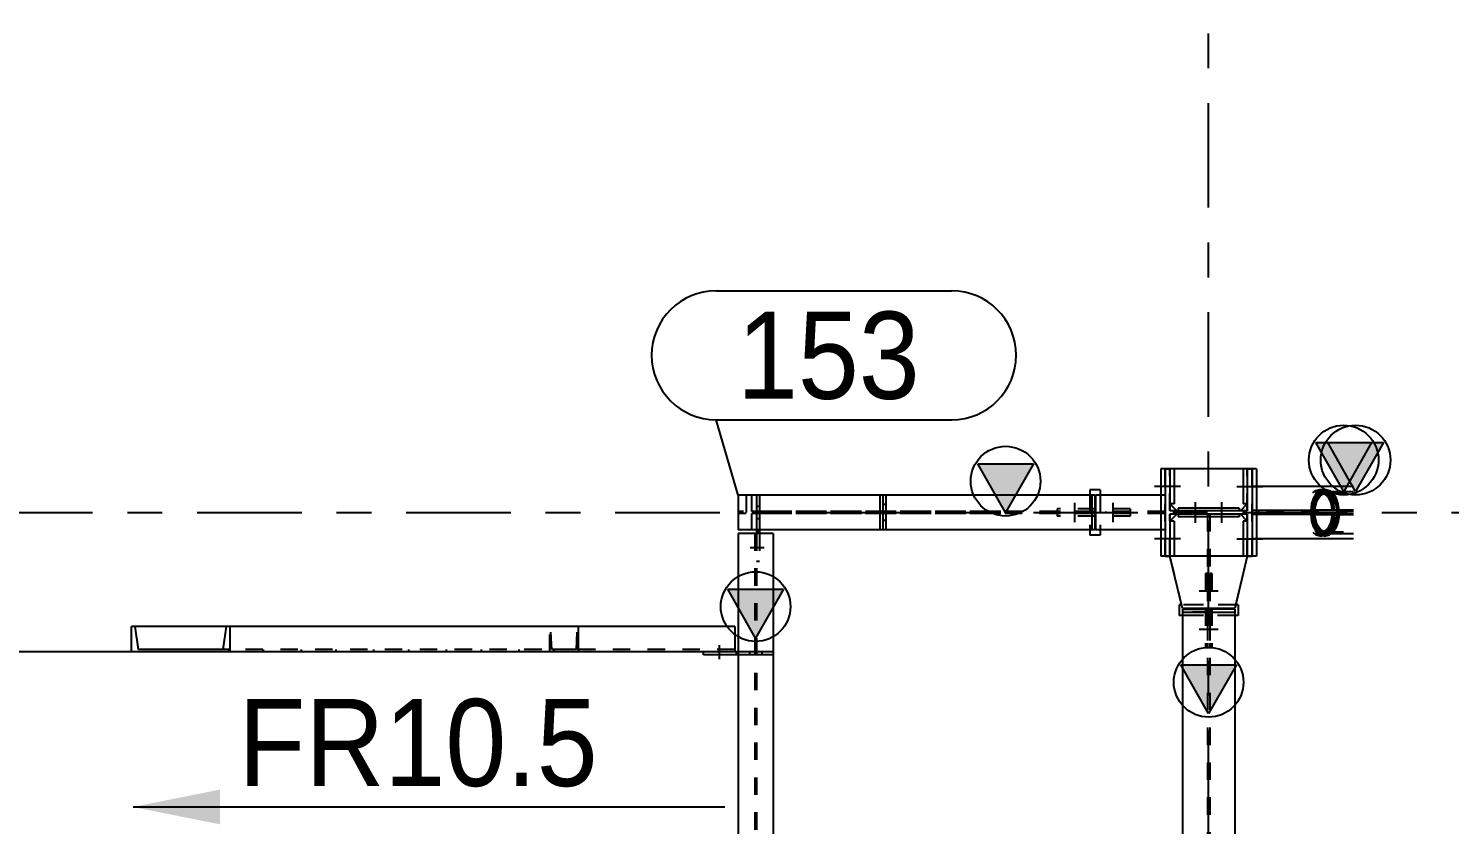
# Model space of a CAD drawing. Header units: millimetres. Extents: x 0 to 594, y 0 to 420.
# Drawn here: x 518.07 to 558.86, y 189.13 to 211.97 of the extents above; entities that cross this region are included whole.
import ezdxf

# ---------------------------------------------------------------- set-up
doc = ezdxf.new("R2010")
doc.units = ezdxf.units.MM
doc.header["$MEASUREMENT"] = 0
for name, pattern in [('XKITLINE00', [0]), ('XKITLINE02', [4, 2, -2]), ('XKITLINE03', [6, 3, -1, 1, -1]), ('XKITLINE04', [3, 0.5, -0.5, 0.5, -0.5, 0.5, -0.5])]:
    doc.linetypes.add(name, pattern=pattern)
for name, color, linetype in [('dimension', 7, 'Continuous'), ('grid', 7, 'Continuous'), ('mark', 7, 'Continuous'), ('part1', 7, 'Continuous'), ('text', 7, 'Continuous')]:
    doc.layers.add(name, color=color, linetype=linetype)
doc.styles.add('STYLE_1', font='arial.ttf', dxfattribs={"height": 0.2})

# ---------------------------------------------------------------- blocks, each defined once
blk = doc.blocks.new('*D3191')
at = {"layer": 'part1', "color": 2, "linetype": 'XKITLINE04'}
for p, q in [((1717.267, 1738.484), (1717.267, 1737.479)), ((1719.487, 1738.484), (1717.267, 1738.484)), ((1719.487, 1738.484), (1719.487, 1737.479)), ((1717.467, 1737.279), (1717.267, 1737.479)), ((1719.487, 1737.479), (1719.287, 1737.279)), ((1719.287, 1737.279), (1717.467, 1737.279))]:
    blk.add_line(p, q, dxfattribs=at)
blk = doc.blocks.new('*D3195')
at = {"layer": 'text', "color": 1, "linetype": 'XKITLINE00'}
blk.add_line((1687.509, 1728.786), (1704.496, 1728.786), dxfattribs=at)
at = {"layer": 'text', "color": 1}
blk.add_solid([(1687.509, 1728.786), (1690.009, 1729.286), (1687.509, 1728.786), (1690.009, 1728.286)], dxfattribs=at)
at = {"layer": 'text', "color": 1, "style": 'STYLE_1', "width": 0.9}
blk.add_text('FR10.5', height=2.5, dxfattribs=at).set_placement((1690.536, 1729.386))
blk = doc.blocks.new('*D3197')
at = {"layer": 'grid', "color": 4, "linetype": 'XKITLINE03'}
blk.add_line((1718.377, 1691.981), (1718.377, 1751.123), dxfattribs=at)
blk = doc.blocks.new('*D3199')
at = {"layer": 'grid', "color": 4, "linetype": 'XKITLINE03'}
blk.add_line((1677.349, 1737.234), (1732.535, 1737.234), dxfattribs=at)
blk = doc.blocks.new('*D3200')
at = {"layer": 'part1', "color": 2, "linetype": 'XKITLINE04'}
for p, q in [((1717.127, 1738.484), (1717.267, 1738.484)), ((1717.127, 1735.984), (1717.127, 1738.484)), ((1717.267, 1737.279), (1717.267, 1738.484)), ((1719.487, 1737.279), (1719.487, 1738.484)), ((1719.487, 1738.484), (1719.627, 1738.484)), ((1719.627, 1735.984), (1719.627, 1738.484)), ((1719.487, 1737.279), (1717.267, 1737.279)), ((1717.267, 1735.984), (1717.267, 1737.189)), ((1719.487, 1737.189), (1717.267, 1737.189)), ((1719.487, 1735.984), (1719.487, 1737.189)), ((1717.127, 1735.984), (1717.267, 1735.984)), ((1719.487, 1735.984), (1719.627, 1735.984))]:
    blk.add_line(p, q, dxfattribs=at)
blk = doc.blocks.new('*D3202')
at = {"layer": 'part1', "color": 0, "linetype": 'XKITLINE00'}
for p, q in [((1705.877, 1736.634), (1704.877, 1736.634)), ((1704.877, 1736.634), (1704.877, 1704.034)), ((1705.877, 1736.634), (1705.877, 1704.034)), ((1705.377, 1733.634), (1704.577, 1735.034)), ((1704.577, 1735.034), (1706.177, 1735.034)), ((1706.177, 1735.034), (1705.377, 1733.634)), ((1705.877, 1704.034), (1704.877, 1704.034))]:
    blk.add_line(p, q, dxfattribs=at)
at = {"layer": 'part1', "color": 2, "linetype": 'XKITLINE04'}
for p, q in [((1705.35, 1736.634), (1705.35, 1704.034)), ((1705.405, 1736.634), (1705.405, 1704.034))]:
    blk.add_line(p, q, dxfattribs=at)
at = {"layer": 'part1', "color": 0, "linetype": 'XKITLINE00'}
blk.add_circle((1705.377, 1734.534), 1, dxfattribs=at)
at = {"layer": 'part1', "color": 0}
blk.add_solid([(1704.577, 1735.034), (1706.177, 1735.034), (1704.577, 1735.034), (1705.377, 1733.634)], dxfattribs=at)
blk = doc.blocks.new('*D3203')
at = {"layer": 'part1', "color": 0, "linetype": 'XKITLINE00'}
for p, q in [((1700.295, 1733.964), (1687.466, 1733.964)), ((1687.466, 1733.234), (1687.466, 1733.964)), ((1687.664, 1733.304), (1687.57, 1733.964)), ((1690.098, 1733.304), (1690.191, 1733.964)), ((1690.295, 1733.234), (1690.295, 1733.964)), ((1700.295, 1733.234), (1700.295, 1733.964)), ((1700.295, 1733.234), (1687.466, 1733.234)), ((1690.098, 1733.304), (1687.664, 1733.304))]:
    blk.add_line(p, q, dxfattribs=at)
at = {"layer": 'part1', "color": 2, "linetype": 'XKITLINE04'}
for p, q in [((1700.264, 1733.964), (1687.57, 1733.964)), ((1699.466, 1733.234), (1699.466, 1733.964)), ((1699.524, 1733.304), (1699.497, 1733.964)), ((1700.237, 1733.304), (1700.264, 1733.964)), ((1700.237, 1733.304), (1690.098, 1733.304)), ((1690.295, 1733.304), (1690.098, 1733.304))]:
    blk.add_line(p, q, dxfattribs=at)
blk = doc.blocks.new('*D3226')
at = {"layer": 'part1', "color": 2, "linetype": 'XKITLINE04'}
for p, q in [((1699.466, 1733.234), (1699.466, 1733.964)), ((1700.295, 1733.964), (1699.466, 1733.964)), ((1699.524, 1733.304), (1699.497, 1733.964)), ((1700.237, 1733.304), (1700.264, 1733.964)), ((1700.295, 1733.234), (1699.466, 1733.234)), ((1704.777, 1733.304), (1699.524, 1733.304))]:
    blk.add_line(p, q, dxfattribs=at)
at = {"layer": 'part1', "color": 0, "linetype": 'XKITLINE00'}
for p, q in [((1704.777, 1733.964), (1700.295, 1733.964)), ((1700.295, 1733.234), (1700.295, 1733.964)), ((1704.777, 1733.964), (1704.777, 1733.234)), ((1704.777, 1733.234), (1700.295, 1733.234))]:
    blk.add_line(p, q, dxfattribs=at)
blk = doc.blocks.new('*D3227')
at = {"layer": 'part1', "color": 0, "linetype": 'XKITLINE00'}
for p, q in [((1698.581, 1733.304), (1698.581, 1733.234)), ((1699.581, 1733.304), (1699.581, 1733.234))]:
    blk.add_line(p, q, dxfattribs=at)
blk = doc.blocks.new('*D3228')
at = {"layer": 'part1', "color": 0, "linetype": 'XKITLINE00'}
for p, q in [((1696.497, 1733.304), (1696.497, 1733.234)), ((1697.497, 1733.304), (1697.497, 1733.234))]:
    blk.add_line(p, q, dxfattribs=at)
blk = doc.blocks.new('*D3229')
at = {"layer": 'part1', "color": 0, "linetype": 'XKITLINE00'}
for p, q in [((1694.414, 1733.304), (1694.414, 1733.234)), ((1695.414, 1733.304), (1695.414, 1733.234))]:
    blk.add_line(p, q, dxfattribs=at)
blk = doc.blocks.new('*D3230')
at = {"layer": 'part1', "color": 0, "linetype": 'XKITLINE00'}
for p, q in [((1692.331, 1733.304), (1692.331, 1733.234)), ((1693.331, 1733.304), (1693.331, 1733.234))]:
    blk.add_line(p, q, dxfattribs=at)
blk = doc.blocks.new('*D3231')
at = {"layer": 'part1', "color": 0, "linetype": 'XKITLINE00'}
for p, q in [((1690.247, 1733.304), (1690.247, 1733.234)), ((1691.247, 1733.304), (1691.247, 1733.234))]:
    blk.add_line(p, q, dxfattribs=at)
blk = doc.blocks.new('*D3232')
at = {"layer": 'part1', "color": 2, "linetype": 'XKITLINE04'}
for p, q in [((1704.777, 1733.234), (1703.877, 1733.234)), ((1703.877, 1733.154), (1703.877, 1733.234)), ((1705.35, 1733.234), (1704.827, 1733.234)), ((1704.827, 1733.154), (1704.827, 1733.234)), ((1705.35, 1733.154), (1704.827, 1733.154)), ((1704.877, 1733.154), (1704.877, 1733.234)), ((1704.877, 1733.154), (1704.877, 1733.234)), ((1704.877, 1733.234), (1704.877, 1733.154)), ((1705.2, 1733.234), (1705.2, 1733.154)), ((1705.35, 1733.234), (1705.35, 1733.154))]:
    blk.add_line(p, q, dxfattribs=at)
at = {"layer": 'part1', "color": 0, "linetype": 'XKITLINE00'}
for p, q in [((1703.877, 1733.154), (1703.877, 1733.234)), ((1704.877, 1733.154), (1703.877, 1733.154)), ((1704.877, 1733.234), (1704.777, 1733.234)), ((1704.827, 1733.154), (1704.827, 1733.234))]:
    blk.add_line(p, q, dxfattribs=at)
blk = doc.blocks.new('*D3233')
at = {"layer": 'part1', "color": 0, "linetype": 'XKITLINE00'}
blk.add_line((1704.327, 1733.429), (1704.327, 1733.029), dxfattribs=at)
blk.add_line((1704.327, 1733.429), (1704.327, 1733.029), dxfattribs=at)
blk = doc.blocks.new('*D3234')
at = {"layer": 'part1', "color": 2, "linetype": 'XKITLINE04'}
for p, q in [((1705.405, 1733.234), (1705.405, 1733.154)), ((1705.875, 1733.234), (1705.405, 1733.234)), ((1705.875, 1733.154), (1705.405, 1733.154)), ((1705.555, 1733.234), (1705.555, 1733.154)), ((1705.875, 1733.234), (1705.875, 1733.154))]:
    blk.add_line(p, q, dxfattribs=at)
blk = doc.blocks.new('*D3235')
at = {"layer": 'part1', "color": 2, "linetype": 'XKITLINE04'}
for p, q in [((1717.627, 1734.464), (1717.627, 1708.654)), ((1719.127, 1734.464), (1717.627, 1734.464)), ((1717.627, 1734.384), (1717.627, 1734.374)), ((1718.41, 1734.374), (1717.627, 1734.374)), ((1718.345, 1734.384), (1718.345, 1734.064)), ((1718.345, 1734.384), (1718.41, 1734.384)), ((1718.345, 1734.384), (1718.41, 1734.384)), ((1718.345, 1734.364), (1718.41, 1734.364)), ((1718.345, 1734.364), (1718.41, 1734.364)), ((1718.41, 1734.384), (1718.41, 1734.064)), ((1718.41, 1734.374), (1719.127, 1734.374)), ((1719.127, 1734.374), (1719.127, 1708.744)), ((1718.345, 1734.064), (1718.345, 1734.068)), ((1718.345, 1734.064), (1718.345, 1708.734)), ((1718.345, 1734.064), (1718.41, 1734.064)), ((1718.345, 1734.064), (1718.41, 1734.064)), ((1718.41, 1734.064), (1718.41, 1734.068)), ((1718.41, 1734.064), (1718.41, 1708.734)), ((1718.41, 1709.054), (1718.345, 1709.054)), ((1719.127, 1708.654), (1717.627, 1708.654)), ((1718.982, 1708.744), (1717.772, 1708.744)), ((1718.41, 1708.754), (1718.345, 1708.754)), ((1718.41, 1708.734), (1718.345, 1708.734)), ((1718.982, 1708.654), (1718.41, 1708.654)), ((1719.127, 1708.734), (1719.127, 1708.744)), ((1719.127, 1708.654), (1719.127, 1708.734))]:
    blk.add_line(p, q, dxfattribs=at)
at = {"layer": 'part1', "color": 0, "linetype": 'XKITLINE00'}
for p, q in [((1717.627, 1734.464), (1718.345, 1734.464)), ((1717.627, 1734.464), (1717.627, 1708.654)), ((1717.627, 1734.374), (1719.127, 1734.374)), ((1719.127, 1734.464), (1718.345, 1734.464)), ((1719.127, 1734.464), (1719.127, 1708.654)), ((1718.377, 1731.464), (1717.577, 1732.864)), ((1717.577, 1732.864), (1719.177, 1732.864)), ((1719.177, 1732.864), (1718.377, 1731.464)), ((1717.772, 1708.744), (1717.627, 1708.744)), ((1717.772, 1708.654), (1717.627, 1708.654)), ((1719.127, 1708.744), (1718.982, 1708.744)), ((1719.127, 1708.654), (1718.982, 1708.654))]:
    blk.add_line(p, q, dxfattribs=at)
blk.add_circle((1718.377, 1732.364), 1, dxfattribs=at)
at = {"layer": 'part1', "color": 0}
blk.add_solid([(1717.577, 1732.864), (1719.177, 1732.864), (1717.577, 1732.864), (1718.377, 1731.464)], dxfattribs=at)
blk = doc.blocks.new('*D3239')
at = {"layer": 'part1', "color": 0, "linetype": 'XKITLINE00'}
for p, q in [((1712.55, 1737.234), (1711.75, 1738.634)), ((1711.75, 1738.634), (1713.35, 1738.634)), ((1713.35, 1738.634), (1712.55, 1737.234)), ((1704.877, 1737.734), (1704.877, 1736.734)), ((1715.107, 1737.734), (1704.877, 1737.734)), ((1715.027, 1737.734), (1715.027, 1736.734)), ((1715.107, 1737.734), (1715.107, 1736.734)), ((1715.107, 1736.734), (1704.877, 1736.734))]:
    blk.add_line(p, q, dxfattribs=at)
at = {"layer": 'part1', "color": 2, "linetype": 'XKITLINE04'}
for p, q in [((1715.027, 1737.261), (1704.877, 1737.261)), ((1715.027, 1737.206), (1704.877, 1737.206)), ((1709.109, 1737.206), (1704.877, 1737.206)), ((1714.727, 1737.261), (1714.727, 1737.206)), ((1714.975, 1737.261), (1714.732, 1737.261))]:
    blk.add_line(p, q, dxfattribs=at)
at = {"layer": 'part1', "color": 0, "linetype": 'XKITLINE00'}
blk.add_circle((1712.55, 1738.134), 1, dxfattribs=at)
at = {"layer": 'part1', "color": 0}
blk.add_solid([(1711.75, 1738.634), (1713.35, 1738.634), (1711.75, 1738.634), (1712.55, 1737.234)], dxfattribs=at)
blk = doc.blocks.new('*D3241')
at = {"layer": 'dimension', "color": 1, "linetype": 'XKITLINE00'}
for p, q in [((1688.494, 1733.234), (1678.384, 1733.234)), ((1680.484, 1731.234), (1680.734, 1733.234)), ((1680.734, 1722.234), (1680.734, 1733.234)), ((1680.984, 1731.234), (1680.734, 1733.234)), ((1680.984, 1731.234), (1680.484, 1731.234)), ((1680.484, 1724.234), (1680.734, 1722.234)), ((1680.484, 1724.234), (1680.984, 1724.234)), ((1680.984, 1724.234), (1680.734, 1722.234)), ((1688.494, 1722.234), (1678.384, 1722.234))]:
    blk.add_line(p, q, dxfattribs=at)
at = {"layer": 'dimension', "color": 1}
for points in [[(1680.734, 1733.234), (1680.984, 1731.234), (1680.734, 1733.234), (1680.484, 1731.234)], [(1680.734, 1722.234), (1680.484, 1724.234), (1680.734, 1722.234), (1680.984, 1724.234)]]:
    blk.add_solid(points, dxfattribs=at)
at = {"layer": 'dimension', "color": 1, "style": 'STYLE_1', "width": 0.9}
blk.add_text('1100', height=2.5, rotation=90.0002, dxfattribs=at).set_placement((1679.634, 1724.025))
blk = doc.blocks.new('*D3251')
at = {"layer": 'part1', "color": 2, "linetype": 'XKITLINE04'}
for p, q in [((1705.405, 1737.734), (1705.405, 1737.261)), ((1705.485, 1737.734), (1705.405, 1737.734)), ((1705.485, 1737.411), (1705.405, 1737.411)), ((1705.485, 1737.734), (1705.485, 1737.261)), ((1705.485, 1737.261), (1705.405, 1737.261))]:
    blk.add_line(p, q, dxfattribs=at)
blk = doc.blocks.new('*D3252')
at = {"layer": 'part1', "color": 0, "linetype": 'XKITLINE02'}
blk.add_line((1705.217, 1736.234), (1705.617, 1736.234), dxfattribs=at)
blk.add_line((1705.217, 1736.234), (1705.617, 1736.234), dxfattribs=at)
blk = doc.blocks.new('*D3253')
at = {"layer": 'part1', "color": 2, "linetype": 'XKITLINE04'}
for p, q in [((1705.405, 1737.206), (1705.405, 1736.734)), ((1705.405, 1737.206), (1705.405, 1736.734)), ((1705.485, 1737.206), (1705.405, 1737.206)), ((1705.485, 1737.056), (1705.405, 1737.056)), ((1705.485, 1737.206), (1705.485, 1736.734)), ((1705.485, 1737.206), (1705.485, 1736.734)), ((1705.405, 1736.734), (1705.485, 1736.734)), ((1705.405, 1736.734), (1705.485, 1736.734)), ((1705.405, 1736.734), (1705.485, 1736.734)), ((1705.405, 1736.734), (1705.485, 1736.734)), ((1705.405, 1736.684), (1705.485, 1736.684)), ((1705.405, 1736.634), (1705.405, 1735.834)), ((1705.485, 1736.634), (1705.485, 1735.834)), ((1705.405, 1735.834), (1705.485, 1735.834)), ((1705.405, 1735.834), (1705.485, 1735.834))]:
    blk.add_line(p, q, dxfattribs=at)
at = {"layer": 'part1', "color": 0, "linetype": 'XKITLINE00'}
for p, q in [((1705.405, 1736.734), (1705.405, 1736.634)), ((1705.405, 1736.684), (1705.485, 1736.684)), ((1705.485, 1736.734), (1705.485, 1736.634))]:
    blk.add_line(p, q, dxfattribs=at)
blk = doc.blocks.new('*D3262')
at = {"layer": 'part1', "color": 2, "linetype": 'XKITLINE04'}
for p, q in [((1705.109, 1737.734), (1705.109, 1736.734)), ((1708.733, 1737.734), (1705.109, 1737.734)), ((1705.269, 1737.261), (1705.269, 1737.734)), ((1712.573, 1737.734), (1708.949, 1737.734)), ((1708.949, 1737.261), (1708.949, 1737.734)), ((1709.109, 1737.734), (1709.109, 1736.734)), ((1712.413, 1737.261), (1705.269, 1737.261)), ((1705.269, 1736.734), (1705.269, 1737.206)), ((1712.413, 1737.206), (1705.269, 1737.206)), ((1708.949, 1736.734), (1708.949, 1737.206)), ((1708.733, 1736.734), (1705.109, 1736.734)), ((1712.573, 1736.734), (1708.949, 1736.734))]:
    blk.add_line(p, q, dxfattribs=at)
blk = doc.blocks.new('*D3263')
at = {"layer": 'part1', "color": 2, "linetype": 'XKITLINE04'}
for p, q in [((1709.109, 1737.206), (1709.029, 1737.206)), ((1709.029, 1737.206), (1709.029, 1736.734)), ((1709.109, 1737.006), (1709.029, 1737.006)), ((1709.109, 1737.206), (1709.109, 1736.734)), ((1709.109, 1736.734), (1709.029, 1736.734))]:
    blk.add_line(p, q, dxfattribs=at)
blk = doc.blocks.new('*D3264')
at = {"layer": 'part1', "color": 2, "linetype": 'XKITLINE04'}
for p, q in [((1709.029, 1737.734), (1709.029, 1737.261)), ((1709.109, 1737.734), (1709.029, 1737.734)), ((1709.109, 1737.461), (1709.029, 1737.461)), ((1709.109, 1737.734), (1709.109, 1737.261)), ((1709.109, 1737.261), (1709.029, 1737.261))]:
    blk.add_line(p, q, dxfattribs=at)
blk = doc.blocks.new('*D3265')
at = {"layer": 'part1', "color": 0, "linetype": 'XKITLINE02'}
blk.add_line((1714.527, 1737.509), (1714.527, 1736.959), dxfattribs=at)
blk.add_line((1714.527, 1737.509), (1714.527, 1736.959), dxfattribs=at)
blk = doc.blocks.new('*D3266')
at = {"layer": 'part1', "color": 0, "linetype": 'XKITLINE02'}
blk.add_line((1715.627, 1737.509), (1715.627, 1736.959), dxfattribs=at)
blk.add_line((1715.627, 1737.509), (1715.627, 1736.959), dxfattribs=at)
blk = doc.blocks.new('*D3267')
at = {"layer": 'part1', "color": 2, "linetype": 'XKITLINE04'}
for p, q in [((1715.267, 1737.884), (1714.967, 1737.884)), ((1714.967, 1737.884), (1714.967, 1736.584)), ((1715.267, 1737.884), (1715.267, 1736.584)), ((1715.267, 1736.584), (1714.967, 1736.584))]:
    blk.add_line(p, q, dxfattribs=at)
blk = doc.blocks.new('*D3268')
at = {"layer": 'part1', "color": 0, "linetype": 'XKITLINE00'}
for p, q in [((1714.967, 1737.884), (1714.967, 1737.734)), ((1715.267, 1737.884), (1714.967, 1737.884)), ((1715.267, 1737.884), (1715.267, 1737.734)), ((1714.967, 1736.734), (1714.967, 1736.584)), ((1715.267, 1736.734), (1715.267, 1736.584)), ((1715.267, 1736.584), (1714.967, 1736.584))]:
    blk.add_line(p, q, dxfattribs=at)
at = {"layer": 'part1', "color": 2, "linetype": 'XKITLINE04'}
for p, q in [((1714.967, 1737.734), (1714.967, 1736.734)), ((1715.267, 1737.734), (1715.267, 1736.734))]:
    blk.add_line(p, q, dxfattribs=at)
blk = doc.blocks.new('*D3269')
at = {"layer": 'part1', "color": 2, "linetype": 'XKITLINE04'}
for p, q in [((1716.127, 1737.206), (1714.027, 1737.206)), ((1714.027, 1737.206), (1714.027, 1737.126)), ((1716.127, 1737.126), (1714.027, 1737.126)), ((1716.127, 1737.206), (1716.127, 1737.126))]:
    blk.add_line(p, q, dxfattribs=at)
blk = doc.blocks.new('*D3270')
at = {"layer": 'part1', "color": 2, "linetype": 'XKITLINE04'}
for p, q in [((1716.127, 1737.341), (1714.027, 1737.341)), ((1714.027, 1737.341), (1714.027, 1737.261)), ((1716.127, 1737.261), (1714.027, 1737.261)), ((1716.127, 1737.341), (1716.127, 1737.261))]:
    blk.add_line(p, q, dxfattribs=at)
blk = doc.blocks.new('*D3271')
at = {"layer": 'part1', "color": 0, "linetype": 'XKITLINE00'}
for p, q in [((1717.007, 1737.734), (1715.127, 1737.734)), ((1715.127, 1737.734), (1715.127, 1736.734)), ((1717.007, 1736.734), (1715.127, 1736.734))]:
    blk.add_line(p, q, dxfattribs=at)
at = {"layer": 'part1', "color": 2, "linetype": 'XKITLINE04'}
for p, q in [((1717.127, 1737.734), (1717.007, 1737.734)), ((1717.127, 1737.734), (1717.127, 1736.734)), ((1717.127, 1737.261), (1715.127, 1737.261)), ((1717.127, 1737.206), (1715.127, 1737.206)), ((1715.427, 1737.261), (1715.427, 1737.206)), ((1717.127, 1736.734), (1715.427, 1736.734))]:
    blk.add_line(p, q, dxfattribs=at)
blk = doc.blocks.new('*D3283')
at = {"layer": 'part1', "color": 0, "linetype": 'XKITLINE02'}
blk.add_line((1718.102, 1734.984), (1718.652, 1734.984), dxfattribs=at)
blk.add_line((1718.102, 1734.984), (1718.652, 1734.984), dxfattribs=at)
blk.add_line((1718.102, 1734.984), (1718.652, 1734.984), dxfattribs=at)
blk = doc.blocks.new('*D3284')
at = {"layer": 'part1', "color": 0, "linetype": 'XKITLINE02'}
blk.add_line((1718.102, 1733.884), (1718.652, 1733.884), dxfattribs=at)
blk.add_line((1718.102, 1733.884), (1718.652, 1733.884), dxfattribs=at)
blk.add_line((1718.102, 1733.884), (1718.652, 1733.884), dxfattribs=at)
blk = doc.blocks.new('*D3285')
at = {"layer": 'part1', "color": 2, "linetype": 'XKITLINE04'}
for p, q in [((1718.347, 1737.189), (1718.407, 1737.189)), ((1718.347, 1737.189), (1718.347, 1734.484)), ((1718.347, 1737.189), (1718.407, 1737.189)), ((1718.407, 1737.189), (1718.407, 1734.484)), ((1718.347, 1736.989), (1718.407, 1736.989)), ((1718.347, 1736.989), (1718.407, 1736.989)), ((1718.347, 1734.784), (1718.407, 1734.784)), ((1718.347, 1734.784), (1718.407, 1734.784)), ((1718.347, 1734.484), (1718.407, 1734.484)), ((1718.347, 1734.484), (1718.407, 1734.484))]:
    blk.add_line(p, q, dxfattribs=at)
blk = doc.blocks.new('*D3286')
at = {"layer": 'part1', "color": 2, "linetype": 'XKITLINE04'}
for p, q in [((1717.467, 1737.189), (1717.267, 1736.989)), ((1719.287, 1737.189), (1717.467, 1737.189)), ((1719.487, 1736.989), (1719.287, 1737.189)), ((1717.267, 1736.989), (1717.267, 1735.984)), ((1719.487, 1736.989), (1719.487, 1735.984)), ((1717.627, 1734.484), (1717.267, 1735.984)), ((1719.487, 1735.984), (1719.127, 1734.484)), ((1719.127, 1734.484), (1717.627, 1734.484))]:
    blk.add_line(p, q, dxfattribs=at)
blk = doc.blocks.new('*D3287')
at = {"layer": 'part1', "color": 2, "linetype": 'XKITLINE04'}
for p, q in [((1717.467, 1737.189), (1717.267, 1736.989)), ((1719.287, 1737.189), (1717.467, 1737.189)), ((1719.487, 1736.989), (1719.287, 1737.189)), ((1717.267, 1736.989), (1717.267, 1735.984)), ((1719.487, 1736.989), (1719.487, 1735.984))]:
    blk.add_line(p, q, dxfattribs=at)
at = {"layer": 'part1', "color": 0, "linetype": 'XKITLINE00'}
for p, q in [((1717.627, 1734.484), (1717.267, 1735.984)), ((1719.487, 1735.984), (1719.127, 1734.484)), ((1719.127, 1734.484), (1717.627, 1734.484))]:
    blk.add_line(p, q, dxfattribs=at)
blk = doc.blocks.new('*D3288')
at = {"layer": 'part1', "color": 2, "linetype": 'XKITLINE04'}
for p, q in [((1717.527, 1734.584), (1717.527, 1734.284)), ((1719.227, 1734.584), (1717.527, 1734.584)), ((1719.227, 1734.584), (1719.227, 1734.284)), ((1719.227, 1734.284), (1717.527, 1734.284))]:
    blk.add_line(p, q, dxfattribs=at)
blk = doc.blocks.new('*D3289')
at = {"layer": 'part1', "color": 0, "linetype": 'XKITLINE00'}
for p, q in [((1717.603, 1734.584), (1717.527, 1734.584)), ((1717.527, 1734.584), (1717.527, 1734.284)), ((1719.227, 1734.584), (1719.151, 1734.584)), ((1719.227, 1734.584), (1719.227, 1734.284)), ((1717.627, 1734.284), (1717.527, 1734.284)), ((1719.227, 1734.284), (1719.127, 1734.284))]:
    blk.add_line(p, q, dxfattribs=at)
at = {"layer": 'part1', "color": 2, "linetype": 'XKITLINE04'}
for p, q in [((1719.151, 1734.584), (1717.603, 1734.584)), ((1719.127, 1734.284), (1717.627, 1734.284))]:
    blk.add_line(p, q, dxfattribs=at)
blk = doc.blocks.new('*D3290')
at = {"layer": 'part1', "color": 2, "linetype": 'XKITLINE04'}
for p, q in [((1718.47, 1735.484), (1718.41, 1735.484)), ((1718.41, 1735.484), (1718.41, 1733.384)), ((1718.47, 1735.484), (1718.47, 1733.384)), ((1718.47, 1733.384), (1718.41, 1733.384))]:
    blk.add_line(p, q, dxfattribs=at)
blk = doc.blocks.new('*D3291')
at = {"layer": 'part1', "color": 2, "linetype": 'XKITLINE04'}
for p, q in [((1718.345, 1735.484), (1718.285, 1735.484)), ((1718.285, 1735.484), (1718.285, 1733.384)), ((1718.345, 1735.484), (1718.345, 1733.384)), ((1718.345, 1733.384), (1718.285, 1733.384))]:
    blk.add_line(p, q, dxfattribs=at)
blk = doc.blocks.new('*D3292')
at = {"layer": 'part1', "color": 2, "linetype": 'XKITLINE04'}
for p, q in [((1717.267, 1738.484), (1717.267, 1737.479)), ((1719.487, 1738.484), (1717.267, 1738.484)), ((1719.487, 1738.484), (1719.487, 1737.479)), ((1717.467, 1737.279), (1717.267, 1737.479)), ((1719.487, 1737.479), (1719.287, 1737.279)), ((1719.287, 1737.279), (1717.467, 1737.279))]:
    blk.add_line(p, q, dxfattribs=at)
blk = doc.blocks.new('*D3297')
at = {"layer": 'dimension', "color": 1, "linetype": 'XKITLINE00'}
for p, q in [((1680.484, 1739.234), (1680.734, 1737.234)), ((1680.484, 1739.234), (1680.984, 1739.234)), ((1680.984, 1739.234), (1680.734, 1737.234)), ((1683.109, 1737.234), (1678.384, 1737.234)), ((1680.734, 1733.234), (1680.734, 1737.234)), ((1688.494, 1733.234), (1678.384, 1733.234)), ((1680.484, 1731.234), (1680.734, 1733.234)), ((1680.984, 1731.234), (1680.734, 1733.234)), ((1680.984, 1731.234), (1680.484, 1731.234))]:
    blk.add_line(p, q, dxfattribs=at)
at = {"layer": 'dimension', "color": 1}
for points in [[(1680.734, 1737.234), (1680.484, 1739.234), (1680.734, 1737.234), (1680.984, 1739.234)], [(1680.734, 1733.234), (1680.984, 1731.234), (1680.734, 1733.234), (1680.484, 1731.234)]]:
    blk.add_solid(points, dxfattribs=at)
at = {"layer": 'dimension', "color": 1, "style": 'STYLE_1', "width": 0.9}
blk.add_text('400', height=2.5, rotation=90.0002, dxfattribs=at).set_placement((1679.634, 1732.452))
blk = doc.blocks.new('*D3333')
at = {"layer": 'part1', "color": 0, "linetype": 'XKITLINE00'}
for p, q in [((1722.594, 1737.839), (1721.794, 1739.239)), ((1721.794, 1739.239), (1723.394, 1739.239)), ((1723.394, 1739.239), (1722.594, 1737.839)), ((1721.636, 1737.809), (1721.689, 1737.831)), ((1721.689, 1737.831), (1721.743, 1737.839)), ((1721.743, 1737.839), (1722.535, 1737.839)), ((1721.401, 1737.328), (1721.414, 1737.42)), ((1721.414, 1737.42), (1721.435, 1737.508)), ((1721.435, 1737.508), (1721.463, 1737.589)), ((1721.463, 1737.589), (1721.498, 1737.661)), ((1721.498, 1737.661), (1721.539, 1737.723)), ((1721.539, 1737.723), (1721.586, 1737.773)), ((1721.586, 1737.773), (1721.636, 1737.809)), ((1721.4, 1737.304), (1721.401, 1737.328)), ((1722.535, 1737.304), (1721.4, 1737.304)), ((1722.535, 1737.164), (1721.4, 1737.164)), ((1721.401, 1737.139), (1721.4, 1737.164)), ((1721.414, 1737.047), (1721.401, 1737.139)), ((1721.435, 1736.959), (1721.414, 1737.047)), ((1721.463, 1736.878), (1721.435, 1736.959)), ((1721.498, 1736.806), (1721.463, 1736.878)), ((1721.539, 1736.744), (1721.498, 1736.806)), ((1721.586, 1736.694), (1721.539, 1736.744)), ((1721.586, 1736.694), (1721.636, 1736.658)), ((1721.636, 1736.658), (1721.689, 1736.636)), ((1721.689, 1736.636), (1721.743, 1736.629)), ((1721.743, 1736.629), (1722.535, 1736.629))]:
    blk.add_line(p, q, dxfattribs=at)
at = {"layer": 'part1', "color": 2, "linetype": 'XKITLINE04'}
for p, q in [((1721.743, 1737.839), (1721.797, 1737.831)), ((1721.797, 1737.831), (1721.85, 1737.809)), ((1721.441, 1737.405), (1721.46, 1737.485)), ((1721.46, 1737.485), (1721.486, 1737.56)), ((1721.486, 1737.56), (1721.518, 1737.626)), ((1721.518, 1737.626), (1721.556, 1737.683)), ((1721.556, 1737.683), (1721.599, 1737.728)), ((1721.599, 1737.728), (1721.645, 1737.761)), ((1721.645, 1737.761), (1721.693, 1737.782)), ((1721.693, 1737.782), (1721.743, 1737.789)), ((1721.743, 1737.789), (1722.535, 1737.789)), ((1721.743, 1737.789), (1721.793, 1737.782)), ((1721.841, 1737.761), (1721.793, 1737.782)), ((1721.841, 1737.761), (1721.887, 1737.728)), ((1721.9, 1737.773), (1721.85, 1737.809)), ((1721.929, 1737.683), (1721.887, 1737.728)), ((1721.946, 1737.723), (1721.9, 1737.773)), ((1721.967, 1737.626), (1721.929, 1737.683)), ((1721.987, 1737.661), (1721.946, 1737.723)), ((1722, 1737.56), (1721.967, 1737.626)), ((1722.023, 1737.589), (1721.987, 1737.661)), ((1722.026, 1737.485), (1722, 1737.56)), ((1722.051, 1737.508), (1722.023, 1737.589)), ((1722.045, 1737.405), (1722.026, 1737.485)), ((1722.072, 1737.42), (1722.051, 1737.508)), ((1722.085, 1737.328), (1722.072, 1737.42)), ((1721.4, 1737.164), (1721.429, 1737.164)), ((1721.429, 1737.32), (1721.441, 1737.405)), ((1721.429, 1737.304), (1721.429, 1737.32)), ((1721.429, 1737.147), (1721.429, 1737.164)), ((1721.441, 1737.062), (1721.429, 1737.147)), ((1721.46, 1736.982), (1721.441, 1737.062)), ((1722.026, 1736.982), (1722.045, 1737.062)), ((1722.056, 1737.32), (1722.045, 1737.405)), ((1722.045, 1737.062), (1722.056, 1737.147)), ((1722.051, 1736.959), (1722.072, 1737.047)), ((1722.057, 1737.304), (1722.056, 1737.32)), ((1722.056, 1737.147), (1722.057, 1737.164)), ((1722.072, 1737.047), (1722.085, 1737.139)), ((1722.086, 1737.304), (1722.085, 1737.328)), ((1722.085, 1737.139), (1722.086, 1737.164)), ((1721.486, 1736.907), (1721.46, 1736.982)), ((1721.518, 1736.841), (1721.486, 1736.907)), ((1721.556, 1736.785), (1721.518, 1736.841)), ((1721.599, 1736.739), (1721.556, 1736.785)), ((1721.599, 1736.739), (1721.645, 1736.706)), ((1721.693, 1736.685), (1721.645, 1736.706)), ((1721.693, 1736.685), (1721.743, 1736.679)), ((1721.743, 1736.679), (1721.793, 1736.685)), ((1721.743, 1736.679), (1722.535, 1736.679)), ((1721.743, 1736.629), (1721.797, 1736.636)), ((1721.793, 1736.685), (1721.841, 1736.706)), ((1721.797, 1736.636), (1721.85, 1736.658)), ((1721.841, 1736.706), (1721.887, 1736.739)), ((1721.9, 1736.694), (1721.85, 1736.658)), ((1721.887, 1736.739), (1721.929, 1736.785)), ((1721.946, 1736.744), (1721.9, 1736.694)), ((1721.929, 1736.785), (1721.967, 1736.841)), ((1721.946, 1736.744), (1721.987, 1736.806)), ((1721.967, 1736.841), (1722, 1736.907)), ((1721.987, 1736.806), (1722.023, 1736.878)), ((1722, 1736.907), (1722.026, 1736.982)), ((1722.023, 1736.878), (1722.051, 1736.959))]:
    blk.add_line(p, q, dxfattribs=at)
at = {"layer": 'part1', "color": 0, "linetype": 'XKITLINE00'}
blk.add_circle((1722.594, 1738.739), 1, dxfattribs=at)
at = {"layer": 'part1', "color": 0}
blk.add_solid([(1721.794, 1739.239), (1723.394, 1739.239), (1721.794, 1739.239), (1722.594, 1737.839)], dxfattribs=at)
blk = doc.blocks.new('*D3334')
at = {"layer": 'part1', "color": 0, "linetype": 'XKITLINE00'}
for p, q in [((1722.252, 1737.839), (1721.452, 1739.239)), ((1721.452, 1739.239), (1723.052, 1739.239)), ((1723.052, 1739.239), (1722.252, 1737.839))]:
    blk.add_line(p, q, dxfattribs=at)
at = {"layer": 'part1', "color": 2, "linetype": 'XKITLINE04'}
for p, q in [((1721.507, 1737.809), (1721.56, 1737.831)), ((1721.56, 1737.831), (1721.614, 1737.839)), ((1721.614, 1737.839), (1721.668, 1737.831)), ((1721.614, 1737.839), (1721.978, 1737.839)), ((1721.668, 1737.831), (1721.72, 1737.809)), ((1721.438, 1737.752), (1721.457, 1737.773)), ((1721.438, 1737.694), (1721.47, 1737.728)), ((1721.457, 1737.773), (1721.507, 1737.809)), ((1721.47, 1737.728), (1721.516, 1737.761)), ((1721.516, 1737.761), (1721.564, 1737.782)), ((1721.564, 1737.782), (1721.614, 1737.789)), ((1721.614, 1737.789), (1721.978, 1737.789)), ((1721.614, 1737.789), (1721.663, 1737.782)), ((1721.663, 1737.782), (1721.712, 1737.761)), ((1721.712, 1737.761), (1721.757, 1737.728)), ((1721.77, 1737.773), (1721.72, 1737.809)), ((1721.8, 1737.683), (1721.757, 1737.728)), ((1721.817, 1737.723), (1721.77, 1737.773)), ((1721.838, 1737.626), (1721.8, 1737.683)), ((1721.858, 1737.661), (1721.817, 1737.723)), ((1721.87, 1737.56), (1721.838, 1737.626)), ((1721.893, 1737.589), (1721.858, 1737.661)), ((1721.896, 1737.485), (1721.87, 1737.56)), ((1721.921, 1737.508), (1721.893, 1737.589)), ((1721.915, 1737.405), (1721.896, 1737.485)), ((1721.942, 1737.42), (1721.921, 1737.508)), ((1721.955, 1737.328), (1721.942, 1737.42)), ((1721.896, 1736.982), (1721.915, 1737.062)), ((1721.926, 1737.32), (1721.915, 1737.405)), ((1721.915, 1737.062), (1721.926, 1737.147)), ((1721.921, 1736.959), (1721.942, 1737.047)), ((1721.927, 1737.304), (1721.926, 1737.32)), ((1721.926, 1737.147), (1721.927, 1737.164)), ((1722.535, 1737.304), (1721.927, 1737.304)), ((1722.535, 1737.164), (1721.927, 1737.164)), ((1721.942, 1737.047), (1721.955, 1737.139)), ((1721.956, 1737.304), (1721.955, 1737.328)), ((1721.955, 1737.139), (1721.956, 1737.164)), ((1721.47, 1736.739), (1721.438, 1736.773)), ((1721.457, 1736.694), (1721.438, 1736.715)), ((1721.457, 1736.694), (1721.507, 1736.658)), ((1721.47, 1736.739), (1721.516, 1736.706)), ((1721.507, 1736.658), (1721.56, 1736.636)), ((1721.516, 1736.706), (1721.564, 1736.685)), ((1721.56, 1736.636), (1721.614, 1736.629)), ((1721.564, 1736.685), (1721.614, 1736.679)), ((1721.614, 1736.679), (1721.663, 1736.685)), ((1721.614, 1736.679), (1721.978, 1736.679)), ((1721.614, 1736.629), (1721.668, 1736.636)), ((1721.614, 1736.629), (1721.978, 1736.629)), ((1721.663, 1736.685), (1721.712, 1736.706)), ((1721.668, 1736.636), (1721.72, 1736.658)), ((1721.712, 1736.706), (1721.757, 1736.739)), ((1721.77, 1736.694), (1721.72, 1736.658)), ((1721.757, 1736.739), (1721.8, 1736.785)), ((1721.77, 1736.694), (1721.817, 1736.744)), ((1721.8, 1736.785), (1721.838, 1736.841)), ((1721.817, 1736.744), (1721.858, 1736.806)), ((1721.838, 1736.841), (1721.87, 1736.907)), ((1721.858, 1736.806), (1721.893, 1736.878)), ((1721.87, 1736.907), (1721.896, 1736.982)), ((1721.893, 1736.878), (1721.921, 1736.959))]:
    blk.add_line(p, q, dxfattribs=at)
at = {"layer": 'part1', "color": 0, "linetype": 'XKITLINE00'}
blk.add_circle((1722.252, 1738.739), 1, dxfattribs=at)
at = {"layer": 'part1', "color": 0}
blk.add_solid([(1721.452, 1739.239), (1723.052, 1739.239), (1721.452, 1739.239), (1722.252, 1737.839)], dxfattribs=at)
blk = doc.blocks.new('*D3335')
at = {"layer": 'part1', "color": 0, "linetype": 'XKITLINE00'}
for p, q in [((1717.467, 1737.189), (1717.267, 1736.989)), ((1719.487, 1736.989), (1719.287, 1737.189)), ((1719.367, 1735.984), (1717.387, 1735.984))]:
    blk.add_line(p, q, dxfattribs=at)
at = {"layer": 'part1', "color": 2, "linetype": 'XKITLINE04'}
for p, q in [((1719.287, 1737.189), (1717.467, 1737.189)), ((1717.267, 1736.989), (1717.267, 1735.984)), ((1719.487, 1736.989), (1719.487, 1735.984)), ((1719.487, 1735.984), (1717.267, 1735.984)), ((1717.387, 1735.984), (1717.267, 1735.984))]:
    blk.add_line(p, q, dxfattribs=at)
blk = doc.blocks.new('*D3336')
at = {"layer": 'part1', "color": 2, "linetype": 'XKITLINE04'}
for p, q in [((1719.487, 1738.484), (1717.267, 1738.484)), ((1717.387, 1738.484), (1717.267, 1738.484)), ((1717.267, 1738.484), (1717.267, 1737.479)), ((1719.487, 1738.484), (1719.487, 1737.479)), ((1719.287, 1737.279), (1717.467, 1737.279))]:
    blk.add_line(p, q, dxfattribs=at)
at = {"layer": 'part1', "color": 0, "linetype": 'XKITLINE00'}
for p, q in [((1719.367, 1738.484), (1717.387, 1738.484)), ((1717.467, 1737.279), (1717.267, 1737.479)), ((1719.487, 1737.479), (1719.287, 1737.279))]:
    blk.add_line(p, q, dxfattribs=at)
blk = doc.blocks.new('*D3337')
at = {"layer": 'part1', "color": 2, "linetype": 'XKITLINE04'}
for p, q in [((1719.627, 1737.174), (1719.627, 1737.294)), ((1719.747, 1737.294), (1719.627, 1737.294)), ((1719.627, 1737.174), (1719.627, 1737.294)), ((1719.747, 1737.174), (1719.627, 1737.174)), ((1719.827, 1737.174), (1719.827, 1737.294))]:
    blk.add_line(p, q, dxfattribs=at)
at = {"layer": 'part1', "color": 0, "linetype": 'XKITLINE00'}
for p, q in [((1722.535, 1737.294), (1719.747, 1737.294)), ((1722.535, 1737.174), (1719.747, 1737.174))]:
    blk.add_line(p, q, dxfattribs=at)
blk = doc.blocks.new('*D3338')
at = {"layer": 'part1', "color": 2, "linetype": 'XKITLINE04'}
for p, q in [((1719.627, 1737.984), (1719.627, 1736.484)), ((1719.747, 1737.984), (1719.627, 1737.984)), ((1722.535, 1737.266), (1719.627, 1737.266)), ((1722.535, 1737.201), (1719.627, 1737.201)), ((1719.747, 1736.484), (1719.627, 1736.484))]:
    blk.add_line(p, q, dxfattribs=at)
at = {"layer": 'part1', "color": 0, "linetype": 'XKITLINE00'}
for p, q in [((1722.535, 1737.984), (1719.747, 1737.984)), ((1722.535, 1736.484), (1719.747, 1736.484))]:
    blk.add_line(p, q, dxfattribs=at)
blk = doc.blocks.new('*D3339')
at = {"layer": 'part1', "color": 0, "linetype": 'XKITLINE00'}
for p, q in [((1721.341, 1736.983), (1721.315, 1737.174)), ((1721.391, 1736.983), (1721.364, 1737.174)), ((1722.122, 1737.174), (1722.12, 1737.164)), ((1721.399, 1736.814), (1721.341, 1736.983)), ((1721.341, 1736.983), (1721.391, 1736.983)), ((1721.448, 1736.814), (1721.391, 1736.983)), ((1721.481, 1736.682), (1721.399, 1736.814)), ((1721.531, 1736.682), (1721.448, 1736.814)), ((1721.481, 1736.682), (1721.583, 1736.597)), ((1721.531, 1736.682), (1721.632, 1736.597)), ((1721.583, 1736.597), (1721.694, 1736.569)), ((1721.632, 1736.597), (1721.743, 1736.569)), ((1721.743, 1736.569), (1721.854, 1736.597)), ((1721.891, 1736.629), (1721.854, 1736.597)), ((1721.694, 1736.569), (1721.743, 1736.569))]:
    blk.add_line(p, q, dxfattribs=at)
at = {"layer": 'part1', "color": 2, "linetype": 'XKITLINE04'}
for p, q in [((1722.122, 1737.174), (1721.315, 1737.174)), ((1722.072, 1737.174), (1722.046, 1736.983)), ((1722.12, 1737.164), (1722.095, 1736.983)), ((1721.694, 1736.569), (1721.805, 1736.597)), ((1721.906, 1736.682), (1721.805, 1736.597)), ((1721.955, 1736.682), (1721.891, 1736.629)), ((1721.989, 1736.814), (1721.906, 1736.682)), ((1722.038, 1736.814), (1721.955, 1736.682)), ((1722.046, 1736.983), (1721.989, 1736.814)), ((1722.095, 1736.983), (1722.038, 1736.814)), ((1722.046, 1736.983), (1722.095, 1736.983))]:
    blk.add_line(p, q, dxfattribs=at)
blk = doc.blocks.new('*D3340')
at = {"layer": 'part1', "color": 0, "linetype": 'XKITLINE00'}
for p, q in [((1721.481, 1737.785), (1721.583, 1737.87)), ((1721.531, 1737.785), (1721.632, 1737.87)), ((1721.583, 1737.87), (1721.694, 1737.899)), ((1721.632, 1737.87), (1721.743, 1737.899)), ((1721.694, 1737.899), (1721.743, 1737.899)), ((1721.743, 1737.899), (1721.854, 1737.87)), ((1721.891, 1737.839), (1721.854, 1737.87)), ((1721.315, 1737.294), (1721.341, 1737.484)), ((1721.341, 1737.484), (1721.399, 1737.653)), ((1721.341, 1737.484), (1721.391, 1737.484)), ((1721.364, 1737.294), (1721.391, 1737.484)), ((1721.391, 1737.484), (1721.448, 1737.653)), ((1721.399, 1737.653), (1721.481, 1737.785)), ((1721.448, 1737.653), (1721.531, 1737.785)), ((1722.122, 1737.294), (1722.12, 1737.304))]:
    blk.add_line(p, q, dxfattribs=at)
at = {"layer": 'part1', "color": 2, "linetype": 'XKITLINE04'}
for p, q in [((1721.694, 1737.899), (1721.805, 1737.87)), ((1721.906, 1737.785), (1721.805, 1737.87)), ((1721.955, 1737.785), (1721.891, 1737.839)), ((1721.989, 1737.653), (1721.906, 1737.785)), ((1722.038, 1737.653), (1721.955, 1737.785)), ((1722.046, 1737.484), (1721.989, 1737.653)), ((1722.095, 1737.484), (1722.038, 1737.653)), ((1722.046, 1737.484), (1722.095, 1737.484)), ((1722.072, 1737.294), (1722.046, 1737.484)), ((1722.12, 1737.304), (1722.095, 1737.484)), ((1722.122, 1737.294), (1721.315, 1737.294))]:
    blk.add_line(p, q, dxfattribs=at)
blk = doc.blocks.new('*D3341')
at = {"layer": 'part1', "color": 2, "linetype": 'XKITLINE04'}
for p, q in [((1722.535, 1737.294), (1719.627, 1737.294)), ((1719.627, 1737.174), (1719.627, 1737.294)), ((1722.535, 1737.174), (1719.627, 1737.174)), ((1719.827, 1737.174), (1719.827, 1737.294))]:
    blk.add_line(p, q, dxfattribs=at)
blk = doc.blocks.new('*D3342')
at = {"layer": 'part1', "color": 2, "linetype": 'XKITLINE04'}
for p, q in [((1721.991, 1737.174), (1721.365, 1737.174)), ((1721.942, 1737.174), (1721.916, 1736.983)), ((1721.991, 1737.174), (1721.965, 1736.983)), ((1721.365, 1736.672), (1721.454, 1736.597)), ((1721.438, 1736.652), (1721.503, 1736.597)), ((1721.454, 1736.597), (1721.565, 1736.569)), ((1721.503, 1736.597), (1721.614, 1736.569)), ((1721.565, 1736.569), (1721.675, 1736.597)), ((1721.614, 1736.569), (1721.724, 1736.597)), ((1721.776, 1736.682), (1721.675, 1736.597)), ((1721.825, 1736.682), (1721.724, 1736.597)), ((1721.859, 1736.814), (1721.776, 1736.682)), ((1721.908, 1736.814), (1721.825, 1736.682)), ((1721.916, 1736.983), (1721.859, 1736.814)), ((1721.965, 1736.983), (1721.908, 1736.814)), ((1721.916, 1736.983), (1721.965, 1736.983)), ((1721.565, 1736.569), (1721.614, 1736.569))]:
    blk.add_line(p, q, dxfattribs=at)
blk = doc.blocks.new('*D3343')
at = {"layer": 'part1', "color": 2, "linetype": 'XKITLINE04'}
for p, q in [((1721.365, 1737.796), (1721.454, 1737.87)), ((1721.438, 1737.815), (1721.503, 1737.87)), ((1721.454, 1737.87), (1721.565, 1737.899)), ((1721.503, 1737.87), (1721.614, 1737.899)), ((1721.565, 1737.899), (1721.675, 1737.87)), ((1721.565, 1737.899), (1721.614, 1737.899)), ((1721.614, 1737.899), (1721.724, 1737.87)), ((1721.776, 1737.785), (1721.675, 1737.87)), ((1721.825, 1737.785), (1721.724, 1737.87)), ((1721.859, 1737.653), (1721.776, 1737.785)), ((1721.908, 1737.653), (1721.825, 1737.785)), ((1721.916, 1737.484), (1721.859, 1737.653)), ((1721.965, 1737.484), (1721.908, 1737.653)), ((1721.942, 1737.294), (1721.916, 1737.484)), ((1721.916, 1737.484), (1721.965, 1737.484)), ((1721.991, 1737.294), (1721.965, 1737.484)), ((1721.991, 1737.294), (1721.365, 1737.294))]:
    blk.add_line(p, q, dxfattribs=at)
blk = doc.blocks.new('*D3344')
at = {"layer": 'part1', "color": 0, "linetype": 'XKITLINE00'}
for p, q in [((1717.387, 1738.484), (1717.267, 1738.484)), ((1717.267, 1738.484), (1717.267, 1737.484)), ((1717.387, 1738.484), (1717.387, 1737.484)), ((1717.387, 1737.484), (1717.267, 1737.484))]:
    blk.add_line(p, q, dxfattribs=at)
blk = doc.blocks.new('*D3345')
at = {"layer": 'part1', "color": 0, "linetype": 'XKITLINE00'}
for p, q in [((1717.387, 1736.984), (1717.267, 1736.984)), ((1717.267, 1736.984), (1717.267, 1735.984)), ((1717.387, 1736.984), (1717.387, 1735.984)), ((1717.387, 1735.984), (1717.267, 1735.984))]:
    blk.add_line(p, q, dxfattribs=at)
blk = doc.blocks.new('*D3346')
at = {"layer": 'part1', "color": 0, "linetype": 'XKITLINE00'}
for p, q in [((1717.127, 1738.484), (1717.007, 1738.484)), ((1717.007, 1738.484), (1717.007, 1735.984)), ((1717.127, 1738.484), (1717.127, 1735.984)), ((1717.127, 1735.984), (1717.007, 1735.984))]:
    blk.add_line(p, q, dxfattribs=at)
blk = doc.blocks.new('*D3347')
at = {"layer": 'part1', "color": 0, "linetype": 'XKITLINE00'}
for p, q in [((1718.002, 1736.934), (1718.002, 1737.534)), ((1718.002, 1736.934), (1718.002, 1737.534)), ((1718.752, 1736.934), (1718.752, 1737.534)), ((1718.752, 1736.934), (1718.752, 1737.534))]:
    blk.add_line(p, q, dxfattribs=at)
blk = doc.blocks.new('*D3348')
at = {"layer": 'part1', "color": 0, "linetype": 'XKITLINE00'}
for p, q in [((1718.002, 1736.934), (1718.002, 1737.534)), ((1718.002, 1736.934), (1718.002, 1737.534)), ((1718.752, 1736.934), (1718.752, 1737.534)), ((1718.752, 1736.934), (1718.752, 1737.534))]:
    blk.add_line(p, q, dxfattribs=at)
blk = doc.blocks.new('*D3349')
at = {"layer": 'part1', "color": 0, "linetype": 'XKITLINE00'}
for p, q in [((1717.502, 1737.359), (1717.502, 1737.279)), ((1719.252, 1737.359), (1717.502, 1737.359)), ((1719.252, 1737.359), (1719.252, 1737.279))]:
    blk.add_line(p, q, dxfattribs=at)
at = {"layer": 'part1', "color": 2, "linetype": 'XKITLINE04'}
blk.add_line((1719.252, 1737.279), (1717.502, 1737.279), dxfattribs=at)
blk = doc.blocks.new('*D3350')
at = {"layer": 'part1', "color": 2, "linetype": 'XKITLINE04'}
blk.add_line((1719.252, 1737.189), (1717.502, 1737.189), dxfattribs=at)
at = {"layer": 'part1', "color": 0, "linetype": 'XKITLINE00'}
for p, q in [((1717.502, 1737.189), (1717.502, 1737.109)), ((1719.252, 1737.109), (1717.502, 1737.109)), ((1719.252, 1737.189), (1719.252, 1737.109))]:
    blk.add_line(p, q, dxfattribs=at)
blk = doc.blocks.new('*D3351')
at = {"layer": 'part1', "color": 0, "linetype": 'XKITLINE00'}
blk.add_line((1717.572, 1737.984), (1716.822, 1737.984), dxfattribs=at)
blk.add_line((1717.572, 1737.984), (1716.822, 1737.984), dxfattribs=at)
blk.add_line((1717.572, 1737.984), (1716.822, 1737.984), dxfattribs=at)
blk = doc.blocks.new('*D3352')
at = {"layer": 'part1', "color": 0, "linetype": 'XKITLINE00'}
blk.add_line((1717.572, 1737.984), (1716.822, 1737.984), dxfattribs=at)
blk.add_line((1717.572, 1737.984), (1716.822, 1737.984), dxfattribs=at)
blk.add_line((1717.572, 1737.984), (1716.822, 1737.984), dxfattribs=at)
blk = doc.blocks.new('*D3353')
at = {"layer": 'part1', "color": 0, "linetype": 'XKITLINE00'}
blk.add_line((1717.572, 1736.484), (1716.822, 1736.484), dxfattribs=at)
blk.add_line((1717.572, 1736.484), (1716.822, 1736.484), dxfattribs=at)
blk.add_line((1717.572, 1736.484), (1716.822, 1736.484), dxfattribs=at)
blk = doc.blocks.new('*D3354')
at = {"layer": 'part1', "color": 0, "linetype": 'XKITLINE00'}
blk.add_line((1717.572, 1736.484), (1716.822, 1736.484), dxfattribs=at)
blk.add_line((1717.572, 1736.484), (1716.822, 1736.484), dxfattribs=at)
blk.add_line((1717.572, 1736.484), (1716.822, 1736.484), dxfattribs=at)
blk = doc.blocks.new('*D3355')
at = {"layer": 'part1', "color": 0, "linetype": 'XKITLINE00'}
for p, q in [((1719.487, 1738.484), (1719.367, 1738.484)), ((1719.367, 1738.484), (1719.367, 1737.484)), ((1719.487, 1738.484), (1719.487, 1737.484)), ((1719.487, 1737.484), (1719.367, 1737.484))]:
    blk.add_line(p, q, dxfattribs=at)
blk = doc.blocks.new('*D3356')
at = {"layer": 'part1', "color": 0, "linetype": 'XKITLINE00'}
for p, q in [((1719.487, 1736.984), (1719.367, 1736.984)), ((1719.367, 1736.984), (1719.367, 1735.984)), ((1719.487, 1736.984), (1719.487, 1735.984)), ((1719.487, 1735.984), (1719.367, 1735.984))]:
    blk.add_line(p, q, dxfattribs=at)
blk = doc.blocks.new('*D3357')
at = {"layer": 'part1', "color": 0, "linetype": 'XKITLINE00'}
for p, q in [((1719.747, 1738.484), (1719.627, 1738.484)), ((1719.627, 1738.484), (1719.627, 1735.984)), ((1719.747, 1738.484), (1719.747, 1735.984)), ((1719.747, 1735.984), (1719.627, 1735.984))]:
    blk.add_line(p, q, dxfattribs=at)
blk = doc.blocks.new('*D3358')
at = {"layer": 'part1', "color": 0, "linetype": 'XKITLINE00'}
blk.add_line((1719.182, 1737.984), (1719.932, 1737.984), dxfattribs=at)
blk.add_line((1719.182, 1737.984), (1719.932, 1737.984), dxfattribs=at)
blk.add_line((1719.182, 1737.984), (1719.932, 1737.984), dxfattribs=at)
blk = doc.blocks.new('*D3359')
at = {"layer": 'part1', "color": 0, "linetype": 'XKITLINE00'}
blk.add_line((1719.182, 1737.984), (1719.932, 1737.984), dxfattribs=at)
blk.add_line((1719.182, 1737.984), (1719.932, 1737.984), dxfattribs=at)
blk.add_line((1719.182, 1737.984), (1719.932, 1737.984), dxfattribs=at)
blk = doc.blocks.new('*D3360')
at = {"layer": 'part1', "color": 0, "linetype": 'XKITLINE00'}
blk.add_line((1719.182, 1736.484), (1719.932, 1736.484), dxfattribs=at)
blk.add_line((1719.182, 1736.484), (1719.932, 1736.484), dxfattribs=at)
blk.add_line((1719.182, 1736.484), (1719.932, 1736.484), dxfattribs=at)
blk = doc.blocks.new('*D3361')
at = {"layer": 'part1', "color": 0, "linetype": 'XKITLINE00'}
blk.add_line((1719.182, 1736.484), (1719.932, 1736.484), dxfattribs=at)
blk.add_line((1719.182, 1736.484), (1719.932, 1736.484), dxfattribs=at)
blk.add_line((1719.182, 1736.484), (1719.932, 1736.484), dxfattribs=at)
blk = doc.blocks.new('*D3362')
at = {"layer": 'part1', "color": 0, "linetype": 'XKITLINE00'}
for p, q in [((1717.127, 1738.484), (1717.127, 1735.984)), ((1717.267, 1738.484), (1717.127, 1738.484)), ((1717.267, 1738.484), (1717.267, 1737.279)), ((1719.487, 1738.484), (1719.487, 1737.279)), ((1719.627, 1738.484), (1719.487, 1738.484)), ((1719.627, 1738.484), (1719.627, 1735.984)), ((1719.487, 1737.279), (1717.267, 1737.279)), ((1719.487, 1737.189), (1717.267, 1737.189)), ((1717.267, 1737.189), (1717.267, 1735.984)), ((1719.487, 1737.189), (1719.487, 1735.984)), ((1717.267, 1735.984), (1717.127, 1735.984)), ((1719.627, 1735.984), (1719.487, 1735.984))]:
    blk.add_line(p, q, dxfattribs=at)
blk = doc.blocks.new('*D3363')
at = {"layer": 'mark', "color": 1, "linetype": 'XKITLINE00'}
for p, q in [((1704.242, 1743.596), (1711.004, 1743.596)), ((1704.242, 1739.896), (1711.004, 1739.896)), ((1704.877, 1737.734), (1704.242, 1739.896)), ((1704.242, 1739.896), (1704.242, 1739.896))]:
    blk.add_line(p, q, dxfattribs=at)
for centre, start, end in [((1704.242, 1741.746), 90, -90), ((1711.004, 1741.746), -90, 90)]:
    blk.add_arc(centre, 1.85, start, end, dxfattribs=at)
at = {"layer": 'mark', "color": 1, "style": 'STYLE_1', "width": 0.9}
blk.add_text('153', height=2.5, dxfattribs=at).set_placement((1704.842, 1740.496))

msp = doc.modelspace()

# ---------------------------------------------------------------- block references
at = {"layer": 'dimension'}
for name in ['*D3297', '*D3241']:
    msp.add_blockref(name, (-1166.435, -1539.151), dxfattribs=at)
at = {"layer": 'grid'}
for name in ['*D3197', '*D3199']:
    msp.add_blockref(name, (-1166.435, -1539.151), dxfattribs=at)
at = {"layer": 'mark'}
msp.add_blockref('*D3363', (-1166.435, -1539.151), dxfattribs=at)
at = {"layer": 'part1'}
for name in ['*D3334', '*D3333', '*D3239', '*D3346', '*D3200', '*D3362', '*D3191', '*D3292', '*D3336', '*D3344', '*D3355', '*D3357', '*D3267', '*D3268', '*D3351', '*D3352', '*D3358', '*D3359', '*D3338', '*D3340', '*D3343', '*D3262', '*D3251', '*D3264', '*D3265', '*D3271', '*D3266', '*D3347', '*D3348', '*D3253', '*D3263', '*D3270', '*D3269', '*D3286', '*D3287', '*D3335', '*D3345', '*D3349', '*D3350', '*D3285', '*D3356', '*D3337', '*D3341', '*D3339', '*D3342', '*D3202', '*D3252', '*D3353', '*D3354', '*D3360', '*D3361', '*D3291', '*D3290', '*D3283', '*D3288', '*D3289', '*D3235', '*D3203', '*D3226', '*D3284', '*D3231', '*D3230', '*D3229', '*D3228', '*D3227', '*D3233', '*D3232', '*D3234']:
    msp.add_blockref(name, (-1166.435, -1539.151), dxfattribs=at)
at = {"layer": 'text'}
msp.add_blockref('*D3195', (-1166.435, -1539.151), dxfattribs=at)

doc.saveas('drawing.dxf')
